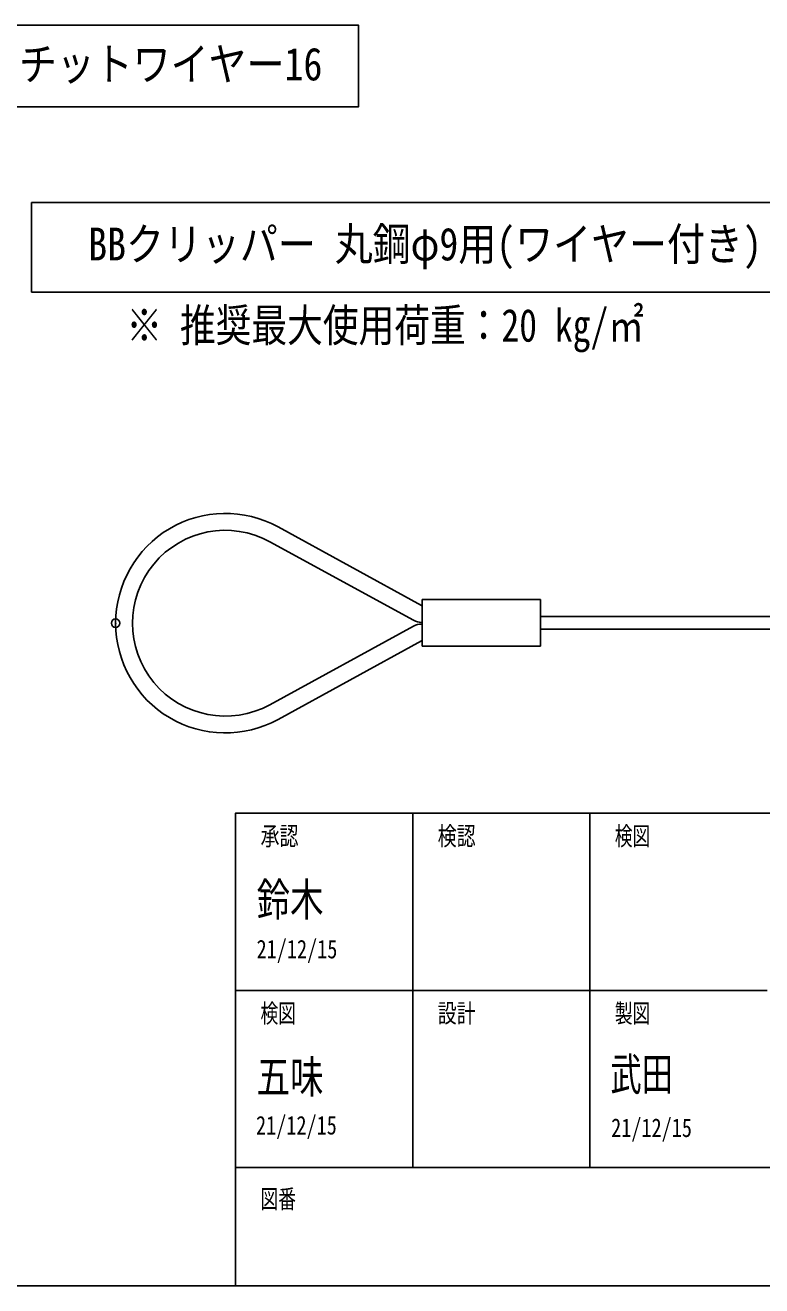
# Model space of a CAD drawing. Units: millimetres on the paper. Extents: x -143 to 139, y -97 to 98.
# Drawn here: x 16.9 to 60.5, y -96.7 to -22 of the extents above; entities that cross this region are included whole.
import ezdxf
from ezdxf.enums import TextEntityAlignment as Align

# ---------------------------------------------------------------- set-up
doc = ezdxf.new("R2010")
doc.units = ezdxf.units.MM
doc.header["$PDMODE"] = 32
doc.header["$PDSIZE"] = 0.5
doc.layers.add('0-0_文字･図枠･寸法', color=7, linetype='Continuous')
doc.layers.add('0-4_BBクリッパー', color=7, linetype='Continuous')
doc.styles.add('ＭＳ ゴシック', font='')
doc.styles.get('ＭＳ ゴシック').set_extended_font_data('MS Gothic')

msp = doc.modelspace()

# ---------------------------------------------------------------- linework, layer by layer
at = {"layer": '0-0_文字･図枠･寸法'}
for p, q in [((39.858, -68.714), (39.858, -89.714)), ((50.358, -68.714), (50.358, -89.714)), ((60.858, -79.214), (29.358, -79.214)), ((139.358, -89.714), (29.358, -89.714)), ((-142.642, -96.714), (139.358, -96.714))]:
    msp.add_line(p, q, dxfattribs=at)
for points in [[(8.423, -22.048), (8.423, -26.875), (36.639, -26.875), (36.639, -22.048)], [(17.266, -32.54), (17.266, -37.859), (64.427, -37.859), (64.427, -32.54)]]:
    msp.add_lwpolyline(points, close=True, dxfattribs=at)
msp.add_lwpolyline([(139.358, -68.714), (29.358, -68.714), (29.358, -96.714)], dxfattribs=at)
at = {"layer": '0-4_BBクリッパー'}
for p, q in [((40.375, -56.418), (31.869, -51.763)), ((31.389, -52.641), (39.895, -57.296)), ((40.417, -56.418), (40.375, -56.418)), ((47.417, -56.072), (40.417, -56.072)), ((40.417, -58.822), (40.417, -56.072)), ((47.417, -58.822), (47.417, -56.072)), ((40.375, -57.418), (40.417, -57.418)), ((77.243, -57.072), (47.417, -57.072)), ((39.895, -57.641), (31.389, -62.296)), ((40.417, -57.518), (40.375, -57.518)), ((47.417, -57.822), (77.243, -57.822)), ((31.869, -63.173), (40.375, -58.518)), ((40.375, -58.518), (40.417, -58.518)), ((40.417, -58.822), (47.417, -58.822))]:
    msp.add_line(p, q, dxfattribs=at)
for centre, radius, start, end in [((28.747, -57.468), 6.503, 61.30861, 180), ((28.747, -57.468), 5.503, 61.30861, 298.69139), ((28.747, -57.468), 6.503, 180, 298.69139), ((40.375, -56.418), 1, 241.30862, 270), ((40.375, -58.518), 1, 90, 118.69138)]:
    msp.add_arc(centre, radius, start, end, dxfattribs=at)
msp.add_point((22.243, -57.468), dxfattribs=at)

# ---------------------------------------------------------------- texts
at = {"layer": '0-0_文字･図枠･寸法', "style": 'ＭＳ ゴシック'}
for s, height, width, p in [('WBBカチットワイヤー16', 1.94, 0.85, (10.893, -25.898)), ('BBクリッパー 丸鋼φ9用(ワイヤー付き)', 1.94, 0.85, (20.618, -36.562)), ('※ 推奨最大使用荷重：20 kg/㎡', 1.94, 0.8, (22.884, -41.375)), ('承認', 1.1, 0.75, (30.832, -70.954)), ('検認', 1.1, 0.75, (41.332, -70.954)), ('検図', 1.1, 0.7, (51.832, -70.954)), ('鈴木', 1.94, 0.75, (30.598, -75.389)), ('21/12/15', 1.1, 0.8, (30.597, -77.649)), ('検図', 1.1, 0.7, (30.832, -81.454)), ('設計', 1.1, 0.75, (41.332, -81.454)), ('製図', 1.1, 0.7, (51.832, -81.454)), ('五味', 1.94, 0.75, (30.598, -85.889)), ('武田', 1.94, 0.7, (51.57, -85.734)), ('21/12/15', 1.1, 0.8, (30.564, -88.083)), ('21/12/15', 1.1, 0.8, (51.612, -88.232)), ('図番', 1.1, 0.7, (30.832, -92.451))]:
    msp.add_text(s, height=height, dxfattribs=dict(at, width=width)).set_placement(p, align=Align.BOTTOM_LEFT)

doc.saveas('drawing.dxf')
